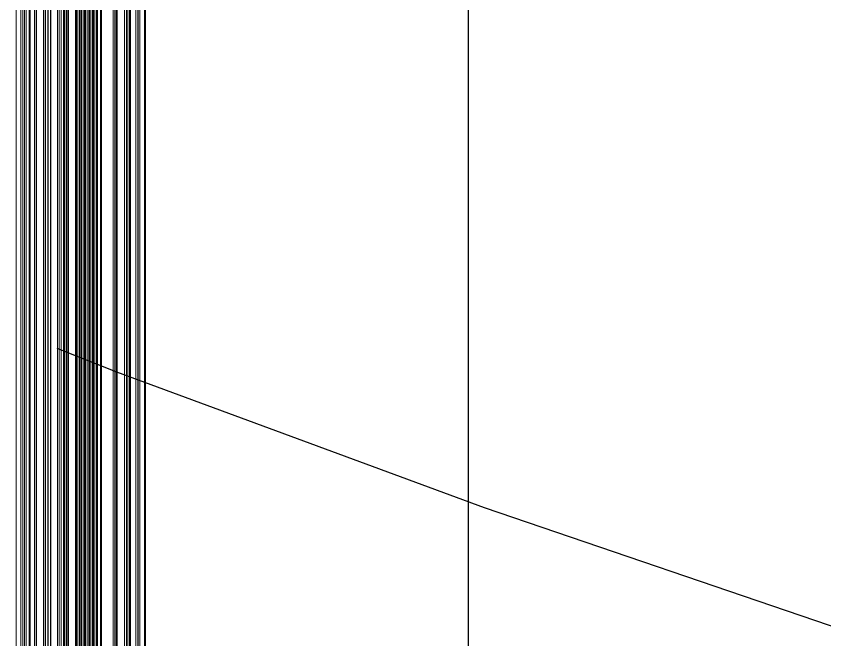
# Model space of a CAD drawing. Header units: millimetres. Extents: x 39 to 459, y 26 to 647.
# Drawn here: x 85.9 to 90.317, y 107.891 to 111.297 of the extents above; entities that cross this region are included whole.
import ezdxf

# ---------------------------------------------------------------- set-up
doc = ezdxf.new("R2010")
doc.units = ezdxf.units.MM
doc.linetypes.add('DASH2', pattern=[19.05, 12.7, -6.35])
doc.layers.add('ANTET', color=7, linetype='Continuous')

msp = doc.modelspace()

# ---------------------------------------------------------------- linework, layer by layer
at = {"color": 7, "linetype": 'Continuous', "lineweight": 15}
for p, q in [((86.565, 134.0803), (86.565, 104.3545)), ((86.5664, 134.0825), (86.5664, 104.3568)), ((86.5755, 134.0888), (86.5755, 104.363)), ((86.5757, 134.0889), (86.5757, 104.3632)), ((86.6012, 134.1036), (86.6012, 104.3779)), ((86.6069, 134.1036), (86.6069, 104.3779)), ((86.4513, 134.0171), (86.4513, 104.2914)), ((86.4909, 134.04), (86.4909, 104.3142)), ((86.4912, 134.0401), (86.4912, 104.3144)), ((86.5021, 134.0454), (86.5021, 104.3196)), ((86.5102, 134.0452), (86.5102, 104.3194)), ((86.5192, 134.04), (86.5192, 104.3142)), ((86.5204, 104.3126), (86.5204, 134.0383)), ((86.1447, 134.0024), (86.1447, 104.2767)), ((86.1458, 134.0041), (86.1458, 104.2783)), ((86.1586, 134.0114), (86.1586, 104.2857)), ((86.1642, 134.0114), (86.1642, 104.2857)), ((86.1727, 134.0065), (86.1727, 104.2808)), ((86.1739, 104.2791), (86.1739, 134.0049)), ((86.1826, 133.9894), (86.1826, 104.2636)), ((86.1854, 133.9887), (86.1854, 104.2629)), ((86.2237, 133.9887), (86.2237, 104.2629)), ((86.2297, 133.9852), (86.2297, 104.2595)), ((86.2357, 133.9756), (86.2357, 104.2499)), ((86.2463, 133.9756), (86.2463, 104.2499)), ((86.2523, 133.9722), (86.2523, 104.2464)), ((86.4454, 134.009), (86.4454, 104.2832)), ((86.5248, 134.0106), (86.5248, 104.2848)), ((86.5531, 134.0106), (86.5531, 104.2848)), ((86.0584, 133.9526), (86.0584, 104.2269)), ((86.0596, 133.9543), (86.0596, 104.2285)), ((86.0723, 133.9616), (86.0723, 104.2359)), ((86.0751, 133.9623), (86.0751, 104.2365)), ((86.0864, 133.9623), (86.0864, 104.2365)), ((86.0893, 133.9616), (86.0893, 104.2359)), ((86.1258, 133.9405), (86.1258, 104.2148)), ((86.1348, 133.9353), (86.1348, 104.2096)), ((86.2583, 133.9626), (86.2583, 104.2368)), ((86.269, 133.9626), (86.269, 104.2368)), ((86.275, 133.9591), (86.275, 104.2334)), ((86.281, 133.9495), (86.281, 104.2238)), ((86.2916, 133.9495), (86.2916, 104.2238)), ((86.2976, 133.9461), (86.2976, 104.2203)), ((86.3036, 133.9365), (86.3036, 104.2107)), ((86.3142, 133.9365), (86.3142, 104.2107)), ((86.3202, 133.933), (86.3202, 104.2072)), ((86.4301, 133.9396), (86.4301, 104.2138)), ((86.4386, 133.9445), (86.4386, 104.2187)), ((86.3262, 133.9234), (86.3262, 104.1976)), ((86.3368, 133.9234), (86.3368, 104.1976)), ((86.3428, 133.9199), (86.3428, 104.1942)), ((86.344, 133.9125), (86.344, 104.1868)), ((86.3608, 133.9029), (86.3608, 104.1771)), ((86.3664, 133.9029), (86.3664, 104.1771)), ((85.9993, 133.7538), (85.9993, 104.028)), ((86.0007, 133.756), (86.0007, 104.0303)), ((86.0098, 133.7623), (86.0098, 104.0366)), ((86.0101, 133.7625), (86.0101, 104.0367)), ((86.0497, 133.7853), (86.0497, 104.0596)), ((85.9252, 133.7135), (85.9252, 103.9877)), ((85.9255, 133.7136), (85.9255, 103.9879)), ((85.9364, 133.7189), (85.9364, 103.9932)), ((85.9445, 133.7187), (85.9445, 103.9929)), ((85.9535, 133.7135), (85.9535, 103.9877)), ((85.9547, 103.9861), (85.9547, 133.7119)), ((85.8998, 133.6988), (85.8998, 103.973)), ((85.9705, 133.6776), (85.9705, 103.9518)), ((85.9761, 133.6776), (85.9761, 103.9518)), ((88.3701, 105.0261), (88.3701, 131.4037))]:
    msp.add_line(p, q, dxfattribs=at)
at = {"color": 8, "linetype": 'Continuous', "lineweight": 15}
msp.add_line((88.369, 131.4043), (88.369, 105.0268), dxfattribs=at)
at = {"layer": 'ANTET', "color": 0, "linetype": 'DASH2', "ltscale": 0.5}
msp.add_arc((117.7462, 191.1247), 87.5553, 236.358877, 281.324363, dxfattribs=at)

doc.saveas('drawing.dxf')
